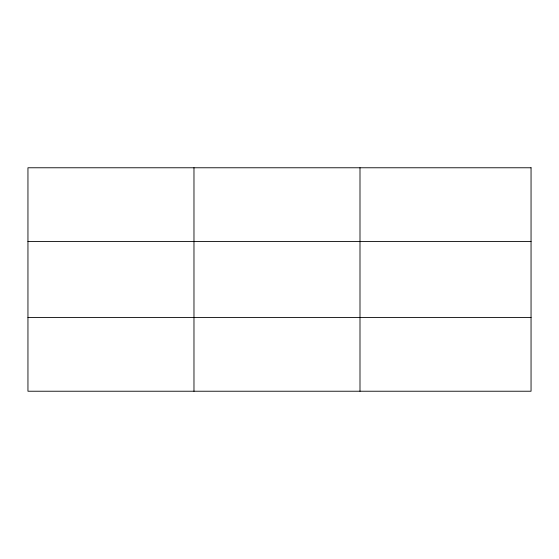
<?xml version="1.0" encoding="UTF-8"?>
<svg xmlns="http://www.w3.org/2000/svg" width="559" height="559" viewBox="0 0 559 559"><rect width="100%" height="100%" fill="white"/><g stroke="black" fill="none" stroke-linecap="round" stroke-linejoin="round"><path stroke-width="0.84" d="M193.973 391.23L193.973 167.77M359.996 391.23L359.996 167.77M27.95 241.509L531.05 241.509M27.95 317.491L531.05 317.491M531.05 167.77L531.05 391.23L27.95 391.23L27.95 167.77L531.05 167.77"/></g></svg>
